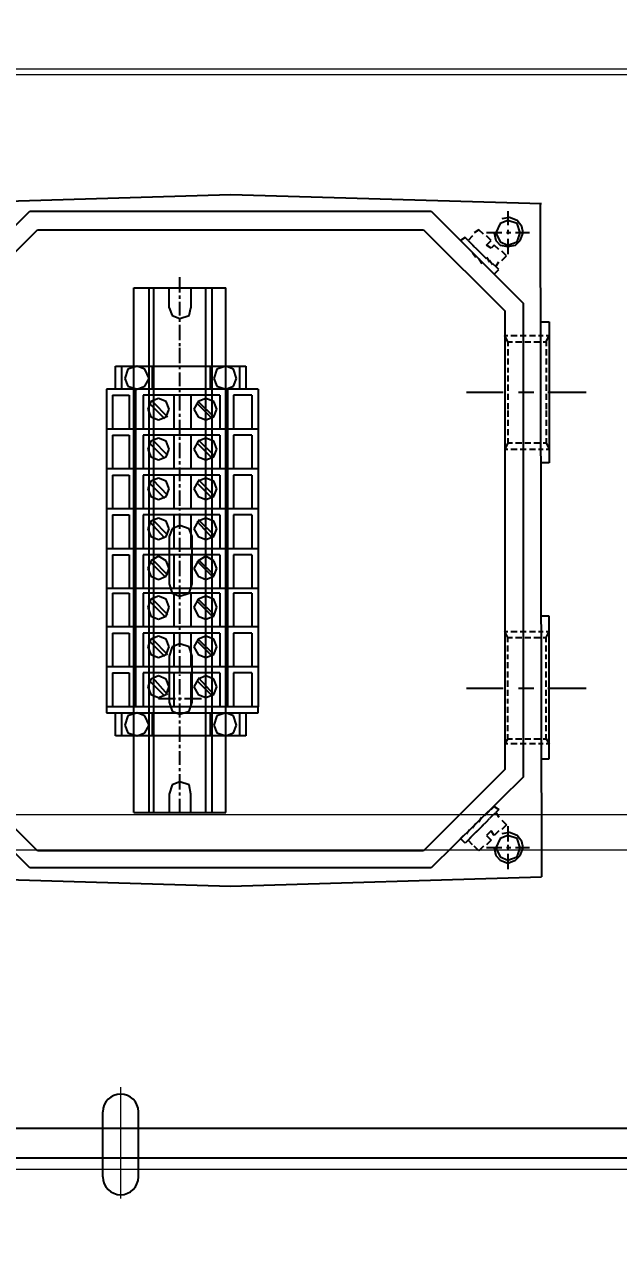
# Model space of a CAD drawing. Header units: millimetres. Extents: x -243837 to -5443, y 40 to 285140.
# Drawn here: x -117131.4 to -117031, y 77923.3 to 78129.8 of the extents above; entities that cross this region are included whole.
import ezdxf

# ---------------------------------------------------------------- set-up
doc = ezdxf.new("R2010")
doc.units = ezdxf.units.MM
doc.linetypes.add('CENTER', pattern=[50.8, 31.75, -6.35, 6.35, -6.35])
doc.layers.add('1', color=7, linetype='Continuous')
for name, color, linetype, lineweight in [('2', 3, 'Continuous', 20), ('CEN', 1, 'CENTER', 9), ('DIM', 1, 'Continuous', 9), ('R-OBJECT', 2, 'Continuous', 20)]:
    doc.layers.add(name, color=color, linetype=linetype, lineweight=lineweight)
doc.styles.add('KA', font='romans.shx', dxfattribs={"width": 0.7})
doc.dimstyles.new('rakesh', dxfattribs={"dimscale": 160, "dimtxt": 2.5, "dimasz": 1, "dimexe": 0.8, "dimexo": 0.8, "dimgap": 1, "dimtad": 1, "dimdec": 0, "dimzin": 0, "dimdsep": 46, "dimtxsty": 'KA', "dimblk": 'OBLIQUE', "dimcen": 1.5, "dimclrd": 1, "dimclre": 1, "dimclrt": 2, "dimadec": 0, "dimazin": 0, "dimtfac": 1, "dimtdec": 0, "dimtmove": 0, "dimatfit": 2, "dimfxl": 0, "dimtolj": 1, "dimtzin": 0, "dimlwd": -1, "dimlwe": -1, "dimarcsym": 1})

# ---------------------------------------------------------------- blocks, each defined once
blk = doc.blocks.new('_Oblique')
at = {"color": 0, "linetype": 'ByBlock', "lineweight": -2}
blk.add_line((-0.5, -0.5), (0.5, 0.5), dxfattribs=at)
blk = doc.blocks.new('*D188')
at = {"layer": 'DEFPOINTS', "color": 0, "ltscale": 10, "transparency": 16777216}
for p in [(-106759.94, 78766.01, 169.38), (-190509.57, 78267.14, 181.7), (-106759.94, 68629.34)]:
    blk.add_point(p, dxfattribs=at)
at = {"layer": 'DIM', "color": 1, "ltscale": 10, "transparency": 16777216}
for p, q in [((-106759.94, 78638.01), (-106759.94, 68437.34)), ((-190509.57, 78139.14), (-190509.57, 68437.34)), ((-190509.57, 68629.34), (-106759.94, 68629.34))]:
    blk.add_line(p, q, dxfattribs=at)
at = {"layer": 'DIM', "color": 1, "ltscale": 10, "transparency": 16777216, "xscale": 160, "yscale": 160, "zscale": 160, "rotation": 180}
blk.add_blockref('_Oblique', (-190509.57, 68629.34), dxfattribs=at)
at = {"layer": 'DIM', "color": 1, "ltscale": 10, "transparency": 16777216, "xscale": 160, "yscale": 160, "zscale": 160}
blk.add_blockref('_Oblique', (-106759.94, 68629.34), dxfattribs=at)
at = {"layer": 'DIM', "color": 2, "ltscale": 10, "transparency": 16777216, "insert": (-150134.75, 69094.1), "char_height": 400, "attachment_point": 5, "style": 'KA'}
blk.add_mtext('\\A1;83750 (HORIZONTAL PULLEY CRS.)', dxfattribs=at)
blk = doc.blocks.new('A$C60246740')
at = {"layer": '1', "color": 6, "lineweight": 9}
blk.add_line((0, -645, 0), (17753.71, -645, 319.57), dxfattribs=at)
at = {"layer": '2', "color": 6, "lineweight": 9}
for p, q in [((-140, -770, 0), (17893.71, -770, 319.57)), ((-140, -776, 0), (17893.71, -776, 319.57))]:
    blk.add_line(p, q, dxfattribs=at)
blk.add_lwpolyline([(17893.71, -770), (17893.71, -830), (-140, -830), (-140, -770)], dxfattribs=at)
blk = doc.blocks.new('A$C2A1E5FA8')
at = {"color": 4}
for p, q in [((129.02, 170.86), (181.36, 172.42)), ((181.36, 172.42), (233.95, 170.86)), ((131.87, 154.02), (147.42, 169.57)), ((147.42, 169.57), (215.3, 169.57)), ((215.3, 169.57), (230.84, 154.02)), ((228.25, 169.57), (228.25, 167.23)), ((233.69, 170.86), (233.95, 57.13)), ((226.95, 167.49), (226.18, 165.94)), ((228.25, 168.01), (226.95, 167.49)), ((228.51, 168.53), (227.21, 168.27)), ((229.8, 167.49), (228.25, 168.01)), ((229.8, 168.01), (228.51, 168.53)), ((230.58, 166.97), (229.8, 168.01)), ((230.32, 165.94), (229.8, 167.49)), ((134.98, 152.73), (148.71, 166.46)), ((148.71, 166.46), (214, 166.46)), ((214, 166.46), (227.73, 152.73)), ((221, 165.16), (220.22, 164.64)), ((221.51, 164.64), (221, 165.16)), ((222.29, 165.42), (221.51, 164.64)), ((223.33, 166.46), (222.55, 165.94)), ((224.1, 165.68), (223.33, 166.46)), ((227.21, 165.94), (224.62, 165.94)), ((225.4, 164.64), (224.62, 165.42)), ((225.92, 165.94), (226.18, 164.64)), ((226.18, 165.94), (226.95, 164.38)), ((228.77, 165.94), (227.99, 165.94)), ((228.25, 166.46), (228.25, 165.68)), ((231.87, 165.94), (229.54, 165.94)), ((229.8, 164.38), (230.32, 165.94)), ((230.32, 164.64), (230.84, 165.94)), ((230.84, 165.94), (230.58, 166.97)), ((220.22, 164.64), (220.73, 164.13)), ((221.25, 163.61), (221.77, 163.09)), ((221.51, 164.64), (222.03, 164.13)), ((222.55, 163.61), (221.77, 164.38)), ((222.29, 163.86), (223.06, 163.09)), ((223.59, 162.57), (222.81, 163.35)), ((224.62, 163.86), (225.4, 164.64)), ((225.4, 163.35), (224.62, 163.86)), ((225.92, 163.86), (225.4, 163.35)), ((226.7, 163.09), (225.92, 163.86)), ((226.18, 164.64), (226.95, 163.86)), ((226.95, 164.38), (228.25, 163.86)), ((226.95, 163.86), (228.25, 163.61)), ((228.25, 164.9), (228.25, 162.31)), ((228.25, 163.86), (229.8, 164.38)), ((228.25, 163.61), (229.54, 163.86)), ((229.54, 163.86), (230.32, 164.64)), ((222.29, 162.57), (222.81, 161.8)), ((223.33, 162.83), (224.1, 162.05)), ((223.33, 161.53), (223.85, 160.76)), ((224.62, 161.53), (223.85, 162.31)), ((224.62, 161.8), (225.14, 161.02)), ((225.66, 160.5), (225.14, 161.28)), ((227.99, 162.05), (227.21, 162.83)), ((227.21, 161.28), (227.99, 162.05)), ((224.37, 160.5), (225.14, 159.72)), ((225.4, 159.46), (225.92, 158.94)), ((225.66, 160.76), (226.18, 160.24)), ((225.92, 158.94), (226.7, 159.72)), ((226.18, 160.24), (226.7, 161.02)), ((226.7, 159.72), (226.18, 160.24)), ((172.8, 155.84), (172.8, 158.43)), ((165.04, 68.01), (165.04, 156.61)), ((165.04, 156.61), (180.58, 156.61)), ((167.62, 68.01), (167.62, 156.61)), ((168.4, 68.01), (168.4, 156.61)), ((170.99, 153.24), (170.99, 156.61)), ((172.8, 154.8), (172.8, 155.32)), ((174.62, 156.61), (174.62, 153.24)), ((177.21, 68.01), (177.21, 156.61)), ((178.25, 68.01), (178.25, 156.61)), ((180.58, 68.01), (180.58, 156.61)), ((170.99, 153.24), (171.51, 151.95)), ((172.8, 151.95), (172.8, 154.28)), ((174.36, 151.95), (174.62, 153.24)), ((230.84, 154.02), (230.84, 73.96)), ((171.51, 151.95), (172.8, 151.43)), ((172.8, 151.43), (174.36, 151.95)), ((172.8, 150.91), (172.8, 151.43)), ((227.73, 152.73), (227.73, 75.26)), ((233.95, 150.91), (235.24, 150.91)), ((235.24, 150.91), (235.24, 127.08)), ((172.8, 147.8), (172.8, 150.39)), ((172.8, 146.77), (172.8, 147.29)), ((227.73, 148.58), (228.25, 148.58)), ((228.25, 147.54), (227.73, 148.58)), ((228.25, 147.54), (229.03, 147.54)), ((228.25, 147.54), (228.25, 146.77)), ((228.77, 148.58), (229.8, 148.58)), ((229.54, 147.54), (230.58, 147.54)), ((230.32, 148.58), (231.36, 148.58)), ((231.1, 147.54), (232.13, 147.54)), ((231.87, 148.58), (232.91, 148.58)), ((232.65, 147.54), (233.69, 147.54)), ((233.43, 148.58), (234.21, 148.58)), ((234.21, 147.54), (234.73, 147.54)), ((234.73, 148.58), (235.24, 148.58)), ((234.73, 147.54), (235.24, 148.58)), ((234.73, 147.54), (234.73, 146.77)), ((172.8, 143.92), (172.8, 146.51)), ((228.25, 146.25), (228.25, 145.21)), ((228.25, 144.7), (228.25, 143.66)), ((234.73, 146.25), (234.73, 145.21)), ((234.73, 144.7), (234.73, 143.66)), ((161.93, 139.51), (161.93, 143.4)), ((161.93, 143.4), (183.95, 143.4)), ((162.96, 139.51), (162.96, 143.4)), ((164, 142.88), (163.48, 141.33)), ((165.55, 143.4), (164, 142.88)), ((166.85, 142.88), (165.55, 143.4)), ((167.62, 141.33), (166.85, 142.88)), ((168.14, 139.51), (168.14, 143.4)), ((172.8, 142.88), (172.8, 143.4)), ((177.99, 139.51), (177.99, 143.4)), ((179.03, 142.88), (178.51, 141.33)), ((180.58, 143.4), (179.03, 142.88)), ((181.87, 142.88), (180.58, 143.4)), ((182.39, 141.33), (181.87, 142.88)), ((182.91, 139.51), (182.91, 143.4)), ((183.95, 143.4), (183.95, 139.51)), ((228.25, 143.14), (228.25, 142.36)), ((234.73, 143.14), (234.73, 142.36)), ((163.48, 141.33), (164, 140.03)), ((166.85, 140.03), (167.62, 141.33)), ((172.8, 140.03), (172.8, 142.36)), ((178.51, 141.33), (179.03, 140.03)), ((181.87, 140.03), (182.39, 141.33)), ((228.25, 141.84), (228.25, 140.81)), ((234.73, 141.84), (234.73, 140.81)), ((186.02, 139.51), (160.37, 139.51)), ((160.37, 139.51), (160.37, 132.77)), ((161.41, 138.48), (161.41, 132.77)), ((161.41, 138.48), (164.25, 138.48)), ((183.95, 139.51), (161.93, 139.51)), ((164, 140.03), (165.55, 139.51)), ((164.25, 138.48), (164.25, 132.77)), ((165.29, 139.51), (165.29, 132.77)), ((165.55, 139.51), (166.85, 140.03)), ((179.54, 138.48), (166.59, 138.48)), ((166.59, 138.48), (166.59, 132.77)), ((171.77, 138.48), (171.77, 132.77)), ((172.8, 139), (172.8, 139.51)), ((172.8, 135.89), (172.8, 138.48)), ((174.62, 138.48), (174.62, 132.77)), ((179.03, 140.03), (180.58, 139.51)), ((179.54, 138.48), (179.54, 132.77)), ((180.58, 139.51), (181.87, 140.03)), ((180.84, 139.51), (180.84, 132.77)), ((184.98, 138.48), (181.87, 138.48)), ((181.87, 138.48), (181.87, 132.77)), ((184.98, 138.48), (184.98, 132.77)), ((186.02, 139.51), (186.02, 132.77)), ((221.25, 139), (227.47, 139)), ((228.25, 140.29), (228.25, 139.25)), ((228.25, 138.73), (228.25, 137.7)), ((230.06, 139), (232.65, 139)), ((234.73, 140.29), (234.73, 139.25)), ((234.73, 138.73), (234.73, 137.7)), ((234.99, 139), (241.46, 139)), ((167.88, 137.44), (167.37, 136.14)), ((167.62, 137.18), (170.22, 134.59)), ((169.18, 137.96), (167.88, 137.44)), ((168.14, 137.44), (170.73, 134.85)), ((170.47, 137.44), (169.18, 137.96)), ((170.99, 136.14), (170.47, 137.44)), ((175.91, 137.44), (175.14, 136.14)), ((175.66, 137.18), (178.25, 134.59)), ((177.21, 137.96), (175.91, 137.44)), ((175.91, 137.44), (178.51, 134.85)), ((178.51, 137.44), (177.21, 137.96)), ((179.03, 136.14), (178.51, 137.44)), ((228.25, 137.18), (228.25, 136.14)), ((234.73, 137.18), (234.73, 136.14)), ((167.37, 136.14), (167.88, 134.85)), ((167.88, 134.85), (169.18, 134.33)), ((169.18, 134.33), (170.47, 134.85)), ((170.47, 134.85), (170.99, 136.14)), ((172.8, 134.85), (172.8, 135.37)), ((172.8, 132), (172.8, 134.33)), ((175.14, 136.14), (175.91, 134.85)), ((175.91, 134.85), (177.21, 134.33)), ((177.21, 134.33), (178.51, 134.85)), ((178.51, 134.85), (179.03, 136.14)), ((228.25, 135.89), (228.25, 134.85)), ((228.25, 134.33), (228.25, 133.3)), ((234.73, 135.89), (234.73, 134.85)), ((234.73, 134.33), (234.73, 133.3)), ((186.02, 132.77), (160.37, 132.77)), ((186.02, 132.77), (160.37, 132.77)), ((160.37, 132.77), (160.37, 126.04)), ((165.29, 132.77), (165.29, 126.04)), ((180.84, 132.77), (180.84, 126.04)), ((186.02, 132.77), (186.02, 126.04)), ((228.25, 132.77), (228.25, 131.74)), ((234.73, 132.77), (234.73, 131.74)), ((161.41, 131.74), (161.41, 126.04)), ((161.41, 131.74), (164.25, 131.74)), ((164.25, 131.74), (164.25, 126.04)), ((179.54, 131.74), (166.59, 131.74)), ((166.59, 131.74), (166.59, 126.04)), ((167.88, 130.71), (167.37, 129.41)), ((167.62, 130.44), (170.22, 127.85)), ((169.18, 131.22), (167.88, 130.71)), ((168.14, 130.96), (170.73, 128.37)), ((170.47, 130.71), (169.18, 131.22)), ((170.99, 129.41), (170.47, 130.71)), ((171.77, 131.74), (171.77, 126.04)), ((172.8, 130.96), (172.8, 131.48)), ((172.8, 127.85), (172.8, 130.44)), ((174.62, 131.74), (174.62, 126.04)), ((175.91, 130.71), (175.14, 129.41)), ((175.66, 130.44), (178.25, 127.85)), ((177.21, 131.22), (175.91, 130.71)), ((175.91, 130.96), (178.51, 128.37)), ((178.51, 130.71), (177.21, 131.22)), ((179.03, 129.41), (178.51, 130.71)), ((179.54, 131.74), (179.54, 126.04)), ((184.98, 131.74), (181.87, 131.74)), ((181.87, 131.74), (181.87, 126.04)), ((184.98, 131.74), (184.98, 126.04)), ((228.25, 130.44), (227.73, 129.41)), ((228.25, 131.22), (228.25, 130.44)), ((228.25, 130.44), (229.03, 130.44)), ((229.54, 130.44), (230.58, 130.44)), ((231.1, 130.44), (232.13, 130.44)), ((232.65, 130.44), (233.69, 130.44)), ((234.21, 130.44), (234.73, 130.44)), ((234.73, 131.22), (234.73, 130.44)), ((234.73, 130.44), (235.24, 129.41)), ((167.37, 129.41), (167.88, 128.11)), ((167.88, 128.11), (169.18, 127.6)), ((169.18, 127.6), (170.47, 128.11)), ((170.47, 128.11), (170.99, 129.41)), ((175.14, 129.41), (175.91, 128.11)), ((175.91, 128.11), (177.21, 127.6)), ((177.21, 127.6), (178.51, 128.11)), ((178.51, 128.11), (179.03, 129.41)), ((227.73, 129.41), (228.25, 129.41)), ((228.77, 129.41), (229.8, 129.41)), ((230.32, 129.41), (231.36, 129.41)), ((231.87, 129.41), (232.91, 129.41)), ((233.43, 129.41), (234.21, 129.41)), ((234.73, 129.41), (235.24, 129.41)), ((186.02, 126.04), (160.37, 126.04)), ((160.37, 126.04), (160.37, 119.3)), ((186.02, 126.04), (160.37, 126.04)), ((165.29, 126.04), (165.29, 119.3)), ((172.8, 126.82), (172.8, 127.34)), ((172.8, 123.97), (172.8, 126.3)), ((180.84, 126.04), (180.84, 119.3)), ((186.02, 126.04), (186.02, 119.3)), ((235.24, 127.08), (233.95, 127.08)), ((161.41, 125), (161.41, 119.3)), ((161.41, 125), (164.25, 125)), ((164.25, 125), (164.25, 119.3)), ((179.54, 125), (166.59, 125)), ((166.59, 125), (166.59, 119.3)), ((167.88, 123.97), (167.37, 122.67)), ((169.18, 124.49), (167.88, 123.97)), ((168.14, 124.23), (170.73, 121.63)), ((170.47, 123.97), (169.18, 124.49)), ((170.99, 122.67), (170.47, 123.97)), ((171.77, 125), (171.77, 119.3)), ((174.62, 125), (174.62, 119.3)), ((175.91, 123.97), (175.14, 122.67)), ((177.21, 124.49), (175.91, 123.97)), ((175.91, 124.23), (178.51, 121.63)), ((178.51, 123.97), (177.21, 124.49)), ((179.03, 122.67), (178.51, 123.97)), ((179.54, 125), (179.54, 119.3)), ((184.98, 125), (181.87, 125)), ((181.87, 125), (181.87, 119.3)), ((184.98, 125), (184.98, 119.3)), ((167.37, 122.67), (167.88, 121.38)), ((167.62, 123.71), (170.22, 121.12)), ((170.47, 121.38), (170.99, 122.67)), ((172.8, 122.93), (172.8, 123.45)), ((172.8, 119.82), (172.8, 122.41)), ((175.14, 122.67), (175.91, 121.38)), ((175.66, 123.71), (178.25, 121.12)), ((178.51, 121.38), (179.03, 122.67)), ((167.88, 121.38), (169.18, 120.86)), ((169.18, 120.86), (170.47, 121.38)), ((175.91, 121.38), (177.21, 120.86)), ((177.21, 120.86), (178.51, 121.38)), ((186.02, 119.3), (160.37, 119.3)), ((160.37, 119.3), (160.37, 112.57)), ((186.02, 119.3), (160.37, 119.3)), ((161.41, 118.27), (161.41, 112.57)), ((161.41, 118.27), (164.25, 118.27)), ((164.25, 118.27), (164.25, 112.57)), ((165.29, 119.3), (165.29, 112.57)), ((179.54, 118.27), (166.59, 118.27)), ((166.59, 118.27), (166.59, 112.57)), ((169.18, 117.75), (167.88, 117.23)), ((170.47, 117.23), (169.18, 117.75)), ((171.77, 118.27), (171.77, 112.57)), ((172.8, 119.04), (172.8, 119.3)), ((172.8, 115.94), (172.8, 118.53)), ((174.62, 118.27), (174.62, 112.57)), ((177.21, 117.75), (175.91, 117.23)), ((178.51, 117.23), (177.21, 117.75)), ((179.54, 118.27), (179.54, 112.57)), ((180.84, 119.3), (180.84, 112.57)), ((184.98, 118.27), (181.87, 118.27)), ((181.87, 118.27), (181.87, 112.57)), ((184.98, 118.27), (184.98, 112.57)), ((186.02, 119.3), (186.02, 112.57)), ((167.88, 117.23), (167.37, 115.94)), ((167.37, 115.94), (167.88, 114.64)), ((167.62, 117.23), (170.22, 114.38)), ((168.14, 117.49), (170.73, 114.9)), ((170.99, 115.94), (170.47, 117.23)), ((170.47, 114.64), (170.99, 115.94)), ((171.51, 115.94), (170.99, 114.64)), ((172.8, 116.46), (171.51, 115.94)), ((174.36, 115.94), (172.8, 116.46)), ((174.88, 114.64), (174.36, 115.94)), ((175.91, 117.23), (175.14, 115.94)), ((175.14, 115.94), (175.91, 114.64)), ((175.66, 117.23), (178.25, 114.38)), ((175.91, 117.49), (178.51, 114.9)), ((179.03, 115.94), (178.51, 117.23)), ((178.51, 114.64), (179.03, 115.94)), ((167.88, 114.64), (169.18, 114.12)), ((169.18, 114.12), (170.47, 114.64)), ((170.99, 114.64), (170.99, 106.61)), ((172.8, 114.9), (172.8, 115.42)), ((172.8, 112.05), (172.8, 114.38)), ((174.88, 106.61), (174.88, 114.64)), ((175.91, 114.64), (177.21, 114.12)), ((177.21, 114.12), (178.51, 114.64)), ((186.02, 112.57), (160.37, 112.57)), ((160.37, 112.57), (160.37, 105.83)), ((186.02, 112.57), (160.37, 112.57)), ((161.41, 111.53), (161.41, 105.83)), ((161.41, 111.53), (164.25, 111.53)), ((164.25, 111.53), (164.25, 105.83)), ((165.29, 112.57), (165.29, 105.83)), ((179.54, 111.53), (166.59, 111.53)), ((166.59, 111.53), (166.59, 105.83)), ((171.77, 111.53), (171.77, 105.83)), ((172.8, 111.01), (172.8, 111.53)), ((174.62, 111.53), (174.62, 105.83)), ((179.54, 111.53), (179.54, 105.83)), ((180.84, 112.57), (180.84, 105.83)), ((184.98, 111.53), (181.87, 111.53)), ((181.87, 111.53), (181.87, 105.83)), ((184.98, 111.53), (184.98, 105.83)), ((186.02, 112.57), (186.02, 105.83)), ((167.88, 110.5), (167.37, 109.2)), ((167.62, 110.5), (170.22, 107.91)), ((169.18, 111.28), (167.88, 110.5)), ((168.14, 110.76), (170.73, 108.17)), ((170.47, 110.5), (169.18, 111.28)), ((170.99, 109.2), (170.47, 110.5)), ((172.8, 107.91), (172.8, 110.5)), ((175.91, 110.5), (175.14, 109.2)), ((175.66, 110.5), (178.25, 107.91)), ((177.21, 111.28), (175.91, 110.5)), ((175.91, 110.76), (178.51, 108.17)), ((178.51, 110.5), (177.21, 111.28)), ((179.03, 109.2), (178.51, 110.5)), ((167.37, 109.2), (167.88, 107.91)), ((167.88, 107.91), (169.18, 107.39)), ((169.18, 107.39), (170.47, 107.91)), ((170.47, 107.91), (170.99, 109.2)), ((172.8, 106.87), (172.8, 107.39)), ((175.14, 109.2), (175.91, 107.91)), ((175.91, 107.91), (177.21, 107.39)), ((177.21, 107.39), (178.51, 107.91)), ((178.51, 107.91), (179.03, 109.2)), ((186.02, 105.83), (160.37, 105.83)), ((160.37, 105.83), (160.37, 99.36)), ((186.02, 105.83), (160.37, 105.83)), ((165.29, 105.83), (165.29, 99.36)), ((170.99, 106.61), (171.51, 105.05)), ((172.8, 104.02), (172.8, 106.35)), ((174.36, 105.05), (174.88, 106.61)), ((180.84, 105.83), (180.84, 99.36)), ((186.02, 105.83), (186.02, 99.36)), ((161.41, 105.05), (161.41, 99.36)), ((161.41, 105.05), (164.25, 105.05)), ((164.25, 105.05), (164.25, 99.36)), ((179.54, 105.05), (166.59, 105.05)), ((166.59, 105.05), (166.59, 99.36)), ((167.88, 104.02), (167.37, 102.72)), ((167.62, 103.76), (170.22, 101.17)), ((169.18, 104.53), (167.88, 104.02)), ((168.14, 104.02), (170.73, 101.43)), ((170.47, 104.02), (169.18, 104.53)), ((170.99, 102.72), (170.47, 104.02)), ((171.51, 105.05), (172.8, 104.53)), ((171.77, 105.05), (171.77, 99.36)), ((172.8, 104.53), (174.36, 105.05)), ((172.8, 102.98), (172.8, 103.5)), ((174.62, 105.05), (174.62, 99.36)), ((175.91, 104.02), (175.14, 102.72)), ((175.66, 103.76), (178.25, 101.17)), ((177.21, 104.53), (175.91, 104.02)), ((175.91, 104.02), (178.51, 101.43)), ((178.51, 104.02), (177.21, 104.53)), ((179.03, 102.72), (178.51, 104.02)), ((179.54, 105.05), (179.54, 99.36)), ((184.98, 105.05), (181.87, 105.05)), ((181.87, 105.05), (181.87, 99.36)), ((184.98, 105.05), (184.98, 99.36)), ((167.37, 102.72), (167.88, 101.17)), ((167.88, 101.17), (169.18, 100.65)), ((169.18, 100.65), (170.47, 101.17)), ((170.47, 101.17), (170.99, 102.72)), ((172.8, 99.87), (172.8, 102.47)), ((175.14, 102.72), (175.91, 101.17)), ((175.91, 101.17), (177.21, 100.65)), ((177.21, 100.65), (178.51, 101.17)), ((178.51, 101.17), (179.03, 102.72)), ((235.24, 101.17), (233.95, 101.17)), ((235.24, 77.08), (235.24, 101.17)), ((186.02, 99.36), (160.37, 99.36)), ((186.02, 99.36), (160.37, 99.36)), ((160.37, 99.36), (160.37, 92.62)), ((165.29, 99.36), (165.29, 92.62)), ((172.8, 98.84), (172.8, 99.36)), ((180.84, 99.36), (180.84, 92.62)), ((186.02, 99.36), (186.02, 92.62)), ((161.41, 98.32), (161.41, 92.62)), ((161.41, 98.32), (164.25, 98.32)), ((164.25, 98.32), (164.25, 92.62)), ((179.54, 98.32), (166.59, 98.32)), ((166.59, 98.32), (166.59, 92.62)), ((167.88, 97.28), (167.37, 95.99)), ((169.18, 97.8), (167.88, 97.28)), ((168.14, 97.28), (170.73, 94.69)), ((170.47, 97.28), (169.18, 97.8)), ((170.99, 95.99), (170.47, 97.28)), ((171.77, 98.32), (171.77, 92.62)), ((172.8, 95.99), (172.8, 98.32)), ((174.62, 98.32), (174.62, 92.62)), ((175.91, 97.28), (175.14, 95.99)), ((177.21, 97.8), (175.91, 97.28)), ((175.91, 97.28), (178.51, 94.69)), ((178.51, 97.28), (177.21, 97.8)), ((179.03, 95.99), (178.51, 97.28)), ((179.54, 98.32), (179.54, 92.62)), ((184.98, 98.32), (181.87, 98.32)), ((181.87, 98.32), (181.87, 92.62)), ((184.98, 98.32), (184.98, 92.62)), ((227.73, 98.58), (228.25, 98.58)), ((228.25, 97.55), (227.73, 98.58)), ((228.25, 97.55), (229.03, 97.55)), ((228.25, 96.76), (228.25, 97.55)), ((228.77, 98.58), (229.8, 98.58)), ((229.54, 97.55), (230.58, 97.55)), ((230.32, 98.58), (231.36, 98.58)), ((231.1, 97.55), (232.13, 97.55)), ((231.87, 98.58), (232.91, 98.58)), ((232.65, 97.55), (233.69, 97.55)), ((233.43, 98.58), (234.21, 98.58)), ((234.21, 97.55), (234.73, 97.55)), ((234.73, 98.58), (235.24, 98.58)), ((234.73, 97.55), (235.24, 98.58)), ((234.73, 96.76), (234.73, 97.55)), ((167.37, 95.99), (167.88, 94.69)), ((167.62, 97.02), (170.22, 94.43)), ((170.47, 94.69), (170.99, 95.99)), ((171.51, 95.99), (170.99, 94.43)), ((172.8, 96.51), (171.51, 95.99)), ((174.36, 95.99), (172.8, 96.51)), ((172.8, 94.95), (172.8, 95.47)), ((174.88, 94.43), (174.36, 95.99)), ((175.14, 95.99), (175.91, 94.69)), ((175.66, 97.02), (178.25, 94.43)), ((178.51, 94.69), (179.03, 95.99)), ((228.25, 95.21), (228.25, 96.24)), ((234.73, 95.21), (234.73, 96.24)), ((167.88, 94.69), (169.18, 94.18)), ((169.18, 94.18), (170.47, 94.69)), ((170.99, 94.43), (170.99, 86.66)), ((172.8, 91.84), (172.8, 94.43)), ((174.88, 86.66), (174.88, 94.43)), ((175.91, 94.69), (177.21, 94.18)), ((177.21, 94.18), (178.51, 94.69)), ((228.25, 93.91), (228.25, 94.69)), ((228.25, 92.36), (228.25, 93.4)), ((234.73, 93.91), (234.73, 94.69)), ((234.73, 92.36), (234.73, 93.4)), ((186.02, 92.62), (160.37, 92.62)), ((186.02, 92.62), (160.37, 92.62)), ((160.37, 92.62), (160.37, 85.88)), ((161.41, 91.58), (161.41, 85.88)), ((161.41, 91.58), (164.25, 91.58)), ((164.25, 91.58), (164.25, 85.88)), ((165.29, 92.62), (165.29, 85.88)), ((179.54, 91.58), (166.59, 91.58)), ((166.59, 91.58), (166.59, 85.88)), ((169.18, 91.07), (167.88, 90.55)), ((170.47, 90.55), (169.18, 91.07)), ((171.77, 91.58), (171.77, 85.88)), ((172.8, 91.07), (172.8, 91.32)), ((174.62, 91.58), (174.62, 85.88)), ((177.21, 91.07), (175.91, 90.55)), ((178.51, 90.55), (177.21, 91.07)), ((179.54, 91.58), (179.54, 85.88)), ((180.84, 92.62), (180.84, 85.88)), ((184.98, 91.58), (181.87, 91.58)), ((181.87, 91.58), (181.87, 85.88)), ((184.98, 91.58), (184.98, 85.88)), ((186.02, 92.62), (186.02, 85.88)), ((228.25, 90.81), (228.25, 91.84)), ((234.73, 90.81), (234.73, 91.84)), ((167.88, 90.55), (167.37, 89.25)), ((167.37, 89.25), (167.88, 87.96)), ((167.62, 90.29), (170.22, 87.7)), ((168.14, 90.81), (170.73, 87.96)), ((170.99, 89.25), (170.47, 90.55)), ((170.47, 87.96), (170.99, 89.25)), ((172.8, 87.96), (172.8, 90.55)), ((175.91, 90.55), (175.14, 89.25)), ((175.14, 89.25), (175.91, 87.96)), ((175.66, 90.29), (178.25, 87.7)), ((175.91, 90.81), (178.51, 87.96)), ((179.03, 89.25), (178.51, 90.55)), ((178.51, 87.96), (179.03, 89.25)), ((221.25, 88.99), (227.47, 88.99)), ((228.25, 89.25), (228.25, 90.29)), ((230.06, 88.99), (232.65, 88.99)), ((234.73, 89.25), (234.73, 90.29)), ((234.99, 88.99), (241.46, 88.99)), ((167.88, 87.96), (169.18, 87.44)), ((169.18, 87.44), (170.47, 87.96)), ((172.03, 87.18), (169.18, 87.18)), ((173.06, 87.18), (172.55, 87.18)), ((172.8, 86.92), (172.8, 87.44)), ((176.43, 87.18), (173.58, 87.18)), ((175.91, 87.96), (177.21, 87.44)), ((177.21, 87.44), (178.51, 87.96)), ((228.25, 87.7), (228.25, 88.74)), ((228.25, 86.4), (228.25, 87.18)), ((234.73, 87.7), (234.73, 88.74)), ((234.73, 86.4), (234.73, 87.18)), ((160.37, 85.88), (160.37, 84.85)), ((186.02, 85.88), (160.37, 85.88)), ((186.02, 85.88), (160.37, 85.88)), ((160.37, 84.85), (186.02, 84.85)), ((161.93, 80.96), (161.93, 84.85)), ((161.93, 84.85), (183.95, 84.85)), ((162.96, 80.96), (162.96, 84.85)), ((165.55, 84.85), (164, 84.33)), ((166.85, 84.33), (165.55, 84.85)), ((168.14, 80.96), (168.14, 84.85)), ((170.99, 86.66), (171.51, 85.1)), ((171.51, 85.1), (172.8, 84.59)), ((172.8, 84.07), (172.8, 86.4)), ((172.8, 84.59), (174.36, 85.1)), ((174.36, 85.1), (174.88, 86.66)), ((177.99, 80.96), (177.99, 84.85)), ((180.58, 84.85), (179.03, 84.33)), ((181.87, 84.33), (180.58, 84.85)), ((182.91, 80.96), (182.91, 84.85)), ((183.95, 84.85), (183.95, 80.96)), ((186.02, 84.85), (186.02, 85.88)), ((228.25, 84.85), (228.25, 85.88)), ((234.73, 84.85), (234.73, 85.88)), ((164, 84.33), (163.48, 82.77)), ((163.48, 82.77), (164, 81.48)), ((167.62, 82.77), (166.85, 84.33)), ((166.85, 81.48), (167.62, 82.77)), ((172.8, 83.03), (172.8, 83.55)), ((179.03, 84.33), (178.51, 82.77)), ((178.51, 82.77), (179.03, 81.48)), ((182.39, 82.77), (181.87, 84.33)), ((181.87, 81.48), (182.39, 82.77)), ((228.25, 83.29), (228.25, 84.33)), ((228.25, 81.74), (228.25, 82.77)), ((234.73, 83.29), (234.73, 84.33)), ((234.73, 81.74), (234.73, 82.77)), ((183.95, 80.96), (161.93, 80.96)), ((164, 81.48), (165.55, 80.96)), ((165.55, 80.96), (166.85, 81.48)), ((172.8, 79.93), (172.8, 82.51)), ((179.03, 81.48), (180.58, 80.96)), ((180.58, 80.96), (181.87, 81.48)), ((228.25, 80.44), (228.25, 81.22)), ((234.73, 80.44), (234.73, 81.22)), ((172.8, 78.89), (172.8, 79.41)), ((228.25, 80.44), (227.73, 79.67)), ((227.73, 79.67), (228.25, 79.67)), ((228.25, 80.44), (229.03, 80.44)), ((228.77, 79.67), (229.8, 79.67)), ((229.54, 80.44), (230.58, 80.44)), ((230.32, 79.67), (231.36, 79.67)), ((231.1, 80.44), (232.13, 80.44)), ((231.87, 79.67), (232.91, 79.67)), ((232.65, 80.44), (233.69, 80.44)), ((233.43, 79.67), (234.21, 79.67)), ((234.21, 80.44), (234.73, 80.44)), ((234.73, 80.44), (235.24, 79.67)), ((234.73, 79.67), (235.24, 79.67)), ((172.8, 76.04), (172.8, 78.37)), ((233.95, 77.08), (235.24, 77.08)), ((148.71, 61.53), (134.98, 75.26)), ((172.8, 75), (172.8, 75.52)), ((172.8, 71.89), (172.8, 74.48)), ((227.73, 75.26), (214, 61.53)), ((147.42, 58.68), (131.87, 73.96)), ((171.51, 72.67), (170.99, 71.12)), ((172.8, 73.19), (171.51, 72.67)), ((174.36, 72.67), (172.8, 73.19)), ((174.62, 71.12), (174.36, 72.67)), ((230.84, 73.96), (215.3, 58.68)), ((170.99, 71.12), (170.99, 68.01)), ((172.8, 70.86), (172.8, 71.38)), ((172.8, 68.01), (172.8, 70.34)), ((174.62, 68.01), (174.62, 71.12)), ((224.37, 67.49), (225.14, 68.27)), ((225.4, 68.52), (225.92, 69.04)), ((225.92, 69.04), (226.7, 68.52)), ((226.7, 68.52), (226.18, 68.01)), ((165.04, 68.01), (180.58, 68.01)), ((222.29, 65.42), (222.81, 66.19)), ((223.33, 66.45), (223.85, 67.23)), ((224.62, 66.45), (223.85, 65.67)), ((224.62, 66.45), (225.14, 66.97)), ((225.66, 67.49), (225.14, 66.97)), ((225.66, 67.49), (226.18, 68.01)), ((226.18, 68.01), (226.7, 67.23)), ((227.21, 66.71), (227.99, 65.94)), ((220.22, 63.6), (220.73, 64.12)), ((221.25, 64.38), (221.77, 65.16)), ((222.55, 64.38), (221.77, 63.6)), ((222.29, 64.12), (223.06, 64.9)), ((223.59, 65.42), (222.81, 64.64)), ((223.33, 65.16), (224.1, 65.94)), ((225.4, 64.9), (224.62, 64.12)), ((224.62, 64.12), (225.4, 63.34)), ((225.92, 64.12), (225.4, 64.9)), ((226.7, 64.9), (225.92, 64.12)), ((228.25, 64.12), (226.95, 63.6)), ((227.99, 65.94), (227.21, 65.16)), ((228.51, 64.64), (227.21, 64.38)), ((228.25, 65.67), (228.25, 63.08)), ((229.8, 63.6), (228.25, 64.12)), ((229.8, 64.12), (228.51, 64.64)), ((230.58, 63.08), (229.8, 64.12)), ((221, 62.83), (220.22, 63.6)), ((221.51, 63.34), (221, 62.83)), ((221.51, 63.34), (222.03, 63.86)), ((222.29, 62.57), (221.51, 63.34)), ((223.33, 61.53), (222.55, 62.31)), ((224.1, 62.31), (223.33, 61.53)), ((225.4, 63.34), (224.62, 62.57)), ((227.21, 62.05), (224.62, 62.05)), ((225.92, 62.05), (226.18, 60.75)), ((226.95, 63.6), (226.18, 62.05)), ((226.18, 62.05), (226.95, 60.49)), ((228.77, 62.05), (227.99, 62.05)), ((228.25, 62.57), (228.25, 61.79)), ((231.87, 62.05), (229.54, 62.05)), ((230.32, 62.05), (229.8, 63.6)), ((229.8, 60.49), (230.32, 62.05)), ((230.32, 60.75), (230.84, 62.05)), ((230.84, 62.05), (230.58, 63.08)), ((214, 61.53), (148.71, 61.53)), ((226.18, 60.75), (226.95, 59.98)), ((226.95, 60.49), (228.25, 59.98)), ((226.95, 59.98), (228.25, 59.46)), ((228.25, 61.01), (228.25, 58.42)), ((228.25, 59.98), (229.8, 60.49)), ((228.25, 59.46), (229.54, 59.98)), ((229.54, 59.98), (230.32, 60.75)), ((215.3, 58.68), (147.42, 58.68)), ((129.02, 57.13), (181.36, 55.57)), ((181.36, 55.57), (233.95, 57.13))]:
    blk.add_line(p, q, dxfattribs=at)
blk = doc.blocks.new('A$C21B33FEA')
at = {"color": 2}
for p, q in [((7007.96, 20.24, 7480.41), (7007.96, 31.24, 7480.41)), ((7013.96, 20.24, 7480.41), (7013.96, 31.24, 7480.41)), ((16457.84, 28.4, 7358.3), (-65014.69, 28.41, 7358.3)), ((16457.84, 23.4, 7358.3), (-65014.69, 23.41, 7358.3))]:
    blk.add_line(p, q, dxfattribs=at)
for centre, start, end in [((7010.96, 31.24, 7480.41), 0, 180), ((7010.96, 20.24, 7480.41), 180, 0)]:
    blk.add_arc(centre, 3, start, end, dxfattribs=at)
at = {"layer": 'CEN'}
blk.add_line((7010.96, 35.38, 7480.41), (7010.96, 16.62, 7480.41), dxfattribs=at)
blk.add_blockref('A$C2A1E5FA8', (6848.18, 13.8, 7480.41))

msp = doc.modelspace()

# ---------------------------------------------------------------- linework, layer by layer
at = {"layer": 'R-OBJECT'}
msp.add_line((-189410.4, 78123.27, -169.38), (-116541.66, 78122.24, -169.38), dxfattribs=at)

# ---------------------------------------------------------------- block references
at = {"color": 4}
msp.add_blockref('A$C21B33FEA', (-124126.13, 77914.84, -7358.3), dxfattribs=at)
at = {"layer": 'R-OBJECT', "ltscale": 10}
msp.add_blockref('A$C60246740', (-129853.87, 78766.32, 0), dxfattribs=at)

# ---------------------------------------------------------------- dimensions: what is measured, and where the dimension line sits
at = {"layer": 'DIM', "ltscale": 10}
dim = msp.add_linear_dim(base=(-106759.94, 68629.34, -169.38), p1=(-190509.57, 78267.14, 12.32), p2=(-106759.94, 78766.01, 0), text='<> (HORIZONTAL PULLEY CRS.)', dimstyle='rakesh', override={"dimexe": 1.2, "dimfxl": 1.5}, dxfattribs=at)
dim.commit()
dim.dimension.update_dxf_attribs({"geometry": '*D188', "text_midpoint": (-150134.75, 68629.34, -169.38), "dimtype": 160})

doc.saveas('drawing.dxf')
